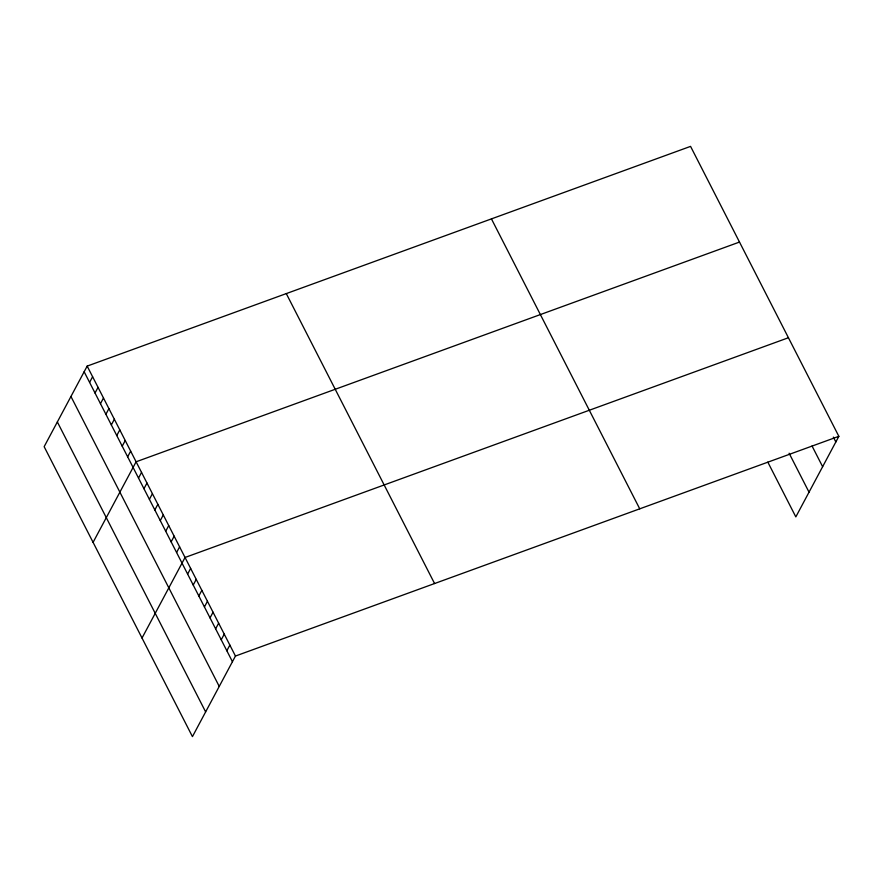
<?xml version="1.0" encoding="UTF-8"?>
<svg xmlns="http://www.w3.org/2000/svg" width="883" height="883" viewBox="0 0 883 883"><rect width="100%" height="100%" fill="white"/><g stroke="black" fill="none" stroke-linecap="round" stroke-linejoin="round"><path stroke-width="1.32" d="M87.174 366.103L44.15 446.677L192.439 736.621L235.452 656.047L838.85 436.323L690.561 146.379L87.174 366.103L235.452 656.047M89.591 382.394L92.605 376.743M95.022 393.023L98.046 387.372M100.463 403.652L103.488 398.001M105.905 414.282L108.918 408.63M111.335 424.922L114.36 419.259M116.777 435.551L119.79 429.9M122.218 446.18L125.231 440.529M127.649 456.809L130.673 451.158M93.079 542.361L136.103 461.787L739.501 242.063M138.521 478.067L141.545 472.416M143.962 488.707L146.975 483.045M149.404 499.337L152.417 493.685M154.834 509.966L157.858 504.314M160.276 520.595L163.289 514.944M165.706 531.224L168.73 525.573M171.147 541.864L174.161 536.202M176.589 552.493L179.602 546.831M142.02 638.045L185.044 557.471L788.431 337.736M187.626 574.071L190.64 568.42M193.222 585.032L196.247 579.369M198.83 595.981L201.843 590.33M204.426 606.93L207.45 601.279M210.033 617.89L213.046 612.228M215.629 628.839L218.653 623.188M221.236 639.789L224.249 634.137M226.832 650.749L229.856 645.098M838.85 436.323L795.826 516.897L767.824 462.129M833.342 437.107L835.837 441.975M812.051 446.003L822.636 466.699M789.115 453.222L809.027 492.173M491.445 218.896L639.734 508.829M286.291 293.598L434.579 583.542M84.15 371.765L232.439 661.698M70.949 396.489L219.238 686.422M57.351 421.953L205.64 711.897"/></g></svg>
